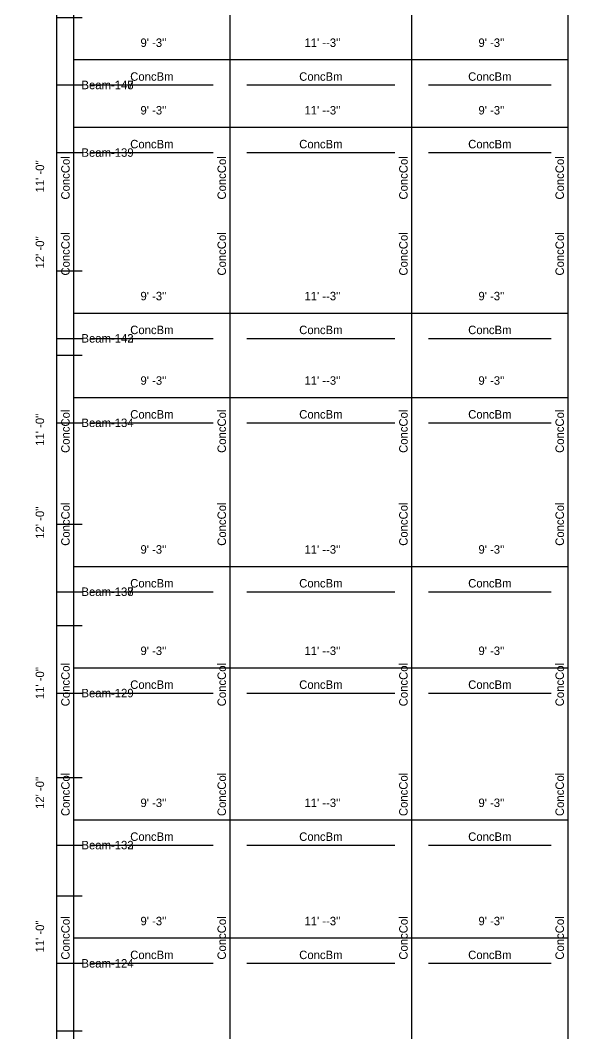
# Model space of a CAD drawing. Extents: x -38 to 2998, y -195 to 11529.
# Drawn here: x -38 to 356, y 4366 to 5086 of the extents above; entities that cross this region are included whole.
import ezdxf
from ezdxf.enums import TextEntityAlignment as Align

# ---------------------------------------------------------------- set-up
doc = ezdxf.new("R2010")
doc.units = 0
doc.header["$MEASUREMENT"] = 0
doc.layers.get('0').update_dxf_attribs({"linetype": 'CONTINUOUS'})
for name, color, linetype in [('CENTERLINES', 7, 'CONTINUOUS'), ('DIMENSIONS', 4, 'CONTINUOUS'), ('TEXT', 5, 'CONTINUOUS')]:
    doc.layers.add(name, color=color, linetype=linetype)
doc.dimstyles.get("Standard").update_dxf_attribs({"dimtxt": 0.18, "dimasz": 0.18, "dimexe": 0.18, "dimexo": 0.0625, "dimgap": 0.09, "dimtad": 0, "dimtih": 1, "dimtoh": 1, "dimdec": 4, "dimzin": 0, "dimtxsty": 'STANDARD', "dimcen": 0.09, "dimazin": 3, "dimtfac": 1, "dimtdec": 4, "dimtofl": 0, "dimtmove": 0, "dimatfit": 3, "dimtolj": 1, "dimtzin": 0})

# ---------------------------------------------------------------- blocks, each defined once
blk = doc.blocks.new('*D2231')
at = {"color": 1, "linetype": 'BYBLOCK'}
for points in [[(-8.29, 4412.29), (-7.23, 4411.23), (-16.77, 4420.77), (-15.71, 4419.71)], [(-8.29, 4268.29), (-7.23, 4267.23), (-16.77, 4276.77), (-15.71, 4275.71)]]:
    blk.add_solid(points, dxfattribs=at)
at = {"layer": 'DIMENSIONS', "color": 9, "linetype": 'BYBLOCK'}
for p, q in [((-12, 4416), (6, 4416)), ((-12, 4272), (6, 4272))]:
    blk.add_line(p, q, dxfattribs=at)
at = {"layer": 'DIMENSIONS', "color": 0, "linetype": 'BYBLOCK'}
blk.add_line((-12, 4272), (-12, 4416), dxfattribs=at)
at = {"layer": 'DIMENSIONS', "color": 0, "linetype": 'BYBLOCK', "insert": (-24, 4344), "char_height": 6, "attachment_point": 5, "rotation": 90}
blk.add_mtext("\\A1; 12' -0''", dxfattribs=at)
blk = doc.blocks.new('*D2232')
at = {"color": 1, "linetype": 'BYBLOCK'}
for points in [[(4.77, 4438.77), (3.71, 4437.71), (-3.71, 4430.29), (-4.77, 4429.23)], [(115.77, 4438.77), (114.71, 4437.71), (107.29, 4430.29), (106.23, 4429.23)]]:
    blk.add_solid(points, dxfattribs=at)
at = {"layer": 'DIMENSIONS', "color": 9, "linetype": 'BYBLOCK'}
for p, q in [((0, 4434), (0, 4452)), ((111, 4434), (111, 4452))]:
    blk.add_line(p, q, dxfattribs=at)
at = {"layer": 'DIMENSIONS', "color": 0, "linetype": 'BYBLOCK'}
blk.add_line((0, 4434), (111, 4434), dxfattribs=at)
at = {"layer": 'DIMENSIONS', "color": 0, "linetype": 'BYBLOCK', "insert": (55.5, 4446), "char_height": 6, "attachment_point": 5}
blk.add_mtext("\\A1; 9' -3''", dxfattribs=at)
blk = doc.blocks.new('*D2233')
at = {"color": 1, "linetype": 'BYBLOCK'}
for points in [[(115.77, 4438.77), (114.71, 4437.71), (107.29, 4430.29), (106.23, 4429.23)], [(244.77, 4438.77), (243.71, 4437.71), (236.29, 4430.29), (235.23, 4429.23)]]:
    blk.add_solid(points, dxfattribs=at)
at = {"layer": 'DIMENSIONS', "color": 9, "linetype": 'BYBLOCK'}
for p, q in [((111, 4434), (111, 4452)), ((240, 4434), (240, 4452))]:
    blk.add_line(p, q, dxfattribs=at)
at = {"layer": 'DIMENSIONS', "color": 0, "linetype": 'BYBLOCK'}
blk.add_line((111, 4434), (240, 4434), dxfattribs=at)
at = {"layer": 'DIMENSIONS', "color": 0, "linetype": 'BYBLOCK', "insert": (175.5, 4446), "char_height": 6, "attachment_point": 5}
blk.add_mtext("\\A1; 11' --3''", dxfattribs=at)
blk = doc.blocks.new('*D2234')
at = {"color": 1, "linetype": 'BYBLOCK'}
for points in [[(244.77, 4438.77), (243.71, 4437.71), (236.29, 4430.29), (235.23, 4429.23)], [(355.77, 4438.77), (354.71, 4437.71), (347.29, 4430.29), (346.23, 4429.23)]]:
    blk.add_solid(points, dxfattribs=at)
at = {"layer": 'DIMENSIONS', "color": 9, "linetype": 'BYBLOCK'}
for p, q in [((240, 4434), (240, 4452)), ((351, 4434), (351, 4452))]:
    blk.add_line(p, q, dxfattribs=at)
at = {"layer": 'DIMENSIONS', "color": 0, "linetype": 'BYBLOCK'}
blk.add_line((240, 4434), (351, 4434), dxfattribs=at)
at = {"layer": 'DIMENSIONS', "color": 0, "linetype": 'BYBLOCK', "insert": (295.5, 4446), "char_height": 6, "attachment_point": 5}
blk.add_mtext("\\A1; 9' -3''", dxfattribs=at)
blk = doc.blocks.new('*D2235')
at = {"color": 1, "linetype": 'BYBLOCK'}
for points in [[(-8.29, 4604.29), (-7.23, 4603.23), (-16.77, 4612.77), (-15.71, 4611.71)], [(-8.29, 4460.29), (-7.23, 4459.23), (-16.77, 4468.77), (-15.71, 4467.71)]]:
    blk.add_solid(points, dxfattribs=at)
at = {"layer": 'DIMENSIONS', "color": 9, "linetype": 'BYBLOCK'}
for p, q in [((-12, 4608), (6, 4608)), ((-12, 4464), (6, 4464))]:
    blk.add_line(p, q, dxfattribs=at)
at = {"layer": 'DIMENSIONS', "color": 0, "linetype": 'BYBLOCK'}
blk.add_line((-12, 4464), (-12, 4608), dxfattribs=at)
at = {"layer": 'DIMENSIONS', "color": 0, "linetype": 'BYBLOCK', "insert": (-24, 4536), "char_height": 6, "attachment_point": 5, "rotation": 90}
blk.add_mtext("\\A1; 12' -0''", dxfattribs=at)
blk = doc.blocks.new('*D2236')
at = {"color": 1, "linetype": 'BYBLOCK'}
for points in [[(4.77, 4630.77), (3.71, 4629.71), (-3.71, 4622.29), (-4.77, 4621.23)], [(115.77, 4630.77), (114.71, 4629.71), (107.29, 4622.29), (106.23, 4621.23)]]:
    blk.add_solid(points, dxfattribs=at)
at = {"layer": 'DIMENSIONS', "color": 9, "linetype": 'BYBLOCK'}
for p, q in [((0, 4626), (0, 4644)), ((111, 4626), (111, 4644))]:
    blk.add_line(p, q, dxfattribs=at)
at = {"layer": 'DIMENSIONS', "color": 0, "linetype": 'BYBLOCK'}
blk.add_line((0, 4626), (111, 4626), dxfattribs=at)
at = {"layer": 'DIMENSIONS', "color": 0, "linetype": 'BYBLOCK', "insert": (55.5, 4638), "char_height": 6, "attachment_point": 5}
blk.add_mtext("\\A1; 9' -3''", dxfattribs=at)
blk = doc.blocks.new('*D2237')
at = {"color": 1, "linetype": 'BYBLOCK'}
for points in [[(115.77, 4630.77), (114.71, 4629.71), (107.29, 4622.29), (106.23, 4621.23)], [(244.77, 4630.77), (243.71, 4629.71), (236.29, 4622.29), (235.23, 4621.23)]]:
    blk.add_solid(points, dxfattribs=at)
at = {"layer": 'DIMENSIONS', "color": 9, "linetype": 'BYBLOCK'}
for p, q in [((111, 4626), (111, 4644)), ((240, 4626), (240, 4644))]:
    blk.add_line(p, q, dxfattribs=at)
at = {"layer": 'DIMENSIONS', "color": 0, "linetype": 'BYBLOCK'}
blk.add_line((111, 4626), (240, 4626), dxfattribs=at)
at = {"layer": 'DIMENSIONS', "color": 0, "linetype": 'BYBLOCK', "insert": (175.5, 4638), "char_height": 6, "attachment_point": 5}
blk.add_mtext("\\A1; 11' --3''", dxfattribs=at)
blk = doc.blocks.new('*D2238')
at = {"color": 1, "linetype": 'BYBLOCK'}
for points in [[(244.77, 4630.77), (243.71, 4629.71), (236.29, 4622.29), (235.23, 4621.23)], [(355.77, 4630.77), (354.71, 4629.71), (347.29, 4622.29), (346.23, 4621.23)]]:
    blk.add_solid(points, dxfattribs=at)
at = {"layer": 'DIMENSIONS', "color": 9, "linetype": 'BYBLOCK'}
for p, q in [((240, 4626), (240, 4644)), ((351, 4626), (351, 4644))]:
    blk.add_line(p, q, dxfattribs=at)
at = {"layer": 'DIMENSIONS', "color": 0, "linetype": 'BYBLOCK'}
blk.add_line((240, 4626), (351, 4626), dxfattribs=at)
at = {"layer": 'DIMENSIONS', "color": 0, "linetype": 'BYBLOCK', "insert": (295.5, 4638), "char_height": 6, "attachment_point": 5}
blk.add_mtext("\\A1; 9' -3''", dxfattribs=at)
blk = doc.blocks.new('*D2239')
at = {"color": 1, "linetype": 'BYBLOCK'}
for points in [[(-8.29, 4796.29), (-7.23, 4795.23), (-16.77, 4804.77), (-15.71, 4803.71)], [(-8.29, 4652.29), (-7.23, 4651.23), (-16.77, 4660.77), (-15.71, 4659.71)]]:
    blk.add_solid(points, dxfattribs=at)
at = {"layer": 'DIMENSIONS', "color": 9, "linetype": 'BYBLOCK'}
for p, q in [((-12, 4800), (6, 4800)), ((-12, 4656), (6, 4656))]:
    blk.add_line(p, q, dxfattribs=at)
at = {"layer": 'DIMENSIONS', "color": 0, "linetype": 'BYBLOCK'}
blk.add_line((-12, 4656), (-12, 4800), dxfattribs=at)
at = {"layer": 'DIMENSIONS', "color": 0, "linetype": 'BYBLOCK', "insert": (-24, 4728), "char_height": 6, "attachment_point": 5, "rotation": 90}
blk.add_mtext("\\A1; 12' -0''", dxfattribs=at)
blk = doc.blocks.new('*D2240')
at = {"color": 1, "linetype": 'BYBLOCK'}
for points in [[(4.77, 4822.77), (3.71, 4821.71), (-3.71, 4814.29), (-4.77, 4813.23)], [(115.77, 4822.77), (114.71, 4821.71), (107.29, 4814.29), (106.23, 4813.23)]]:
    blk.add_solid(points, dxfattribs=at)
at = {"layer": 'DIMENSIONS', "color": 9, "linetype": 'BYBLOCK'}
for p, q in [((0, 4818), (0, 4836)), ((111, 4818), (111, 4836))]:
    blk.add_line(p, q, dxfattribs=at)
at = {"layer": 'DIMENSIONS', "color": 0, "linetype": 'BYBLOCK'}
blk.add_line((0, 4818), (111, 4818), dxfattribs=at)
at = {"layer": 'DIMENSIONS', "color": 0, "linetype": 'BYBLOCK', "insert": (55.5, 4830), "char_height": 6, "attachment_point": 5}
blk.add_mtext("\\A1; 9' -3''", dxfattribs=at)
blk = doc.blocks.new('*D2241')
at = {"color": 1, "linetype": 'BYBLOCK'}
for points in [[(115.77, 4822.77), (114.71, 4821.71), (107.29, 4814.29), (106.23, 4813.23)], [(244.77, 4822.77), (243.71, 4821.71), (236.29, 4814.29), (235.23, 4813.23)]]:
    blk.add_solid(points, dxfattribs=at)
at = {"layer": 'DIMENSIONS', "color": 9, "linetype": 'BYBLOCK'}
for p, q in [((111, 4818), (111, 4836)), ((240, 4818), (240, 4836))]:
    blk.add_line(p, q, dxfattribs=at)
at = {"layer": 'DIMENSIONS', "color": 0, "linetype": 'BYBLOCK'}
blk.add_line((111, 4818), (240, 4818), dxfattribs=at)
at = {"layer": 'DIMENSIONS', "color": 0, "linetype": 'BYBLOCK', "insert": (175.5, 4830), "char_height": 6, "attachment_point": 5}
blk.add_mtext("\\A1; 11' --3''", dxfattribs=at)
blk = doc.blocks.new('*D2242')
at = {"color": 1, "linetype": 'BYBLOCK'}
for points in [[(244.77, 4822.77), (243.71, 4821.71), (236.29, 4814.29), (235.23, 4813.23)], [(355.77, 4822.77), (354.71, 4821.71), (347.29, 4814.29), (346.23, 4813.23)]]:
    blk.add_solid(points, dxfattribs=at)
at = {"layer": 'DIMENSIONS', "color": 9, "linetype": 'BYBLOCK'}
for p, q in [((240, 4818), (240, 4836)), ((351, 4818), (351, 4836))]:
    blk.add_line(p, q, dxfattribs=at)
at = {"layer": 'DIMENSIONS', "color": 0, "linetype": 'BYBLOCK'}
blk.add_line((240, 4818), (351, 4818), dxfattribs=at)
at = {"layer": 'DIMENSIONS', "color": 0, "linetype": 'BYBLOCK', "insert": (295.5, 4830), "char_height": 6, "attachment_point": 5}
blk.add_mtext("\\A1; 9' -3''", dxfattribs=at)
blk = doc.blocks.new('*D2243')
at = {"color": 1, "linetype": 'BYBLOCK'}
for points in [[(-8.29, 4988.29), (-7.23, 4987.23), (-16.77, 4996.77), (-15.71, 4995.71)], [(-8.29, 4844.29), (-7.23, 4843.23), (-16.77, 4852.77), (-15.71, 4851.71)]]:
    blk.add_solid(points, dxfattribs=at)
at = {"layer": 'DIMENSIONS', "color": 9, "linetype": 'BYBLOCK'}
for p, q in [((-12, 4992), (6, 4992)), ((-12, 4848), (6, 4848))]:
    blk.add_line(p, q, dxfattribs=at)
at = {"layer": 'DIMENSIONS', "color": 0, "linetype": 'BYBLOCK'}
blk.add_line((-12, 4848), (-12, 4992), dxfattribs=at)
at = {"layer": 'DIMENSIONS', "color": 0, "linetype": 'BYBLOCK', "insert": (-24, 4920), "char_height": 6, "attachment_point": 5, "rotation": 90}
blk.add_mtext("\\A1; 12' -0''", dxfattribs=at)
blk = doc.blocks.new('*D2244')
at = {"color": 1, "linetype": 'BYBLOCK'}
for points in [[(4.77, 5014.77), (3.71, 5013.71), (-3.71, 5006.29), (-4.77, 5005.23)], [(115.77, 5014.77), (114.71, 5013.71), (107.29, 5006.29), (106.23, 5005.23)]]:
    blk.add_solid(points, dxfattribs=at)
at = {"layer": 'DIMENSIONS', "color": 9, "linetype": 'BYBLOCK'}
for p, q in [((0, 5010), (0, 5028)), ((111, 5010), (111, 5028))]:
    blk.add_line(p, q, dxfattribs=at)
at = {"layer": 'DIMENSIONS', "color": 0, "linetype": 'BYBLOCK'}
blk.add_line((0, 5010), (111, 5010), dxfattribs=at)
at = {"layer": 'DIMENSIONS', "color": 0, "linetype": 'BYBLOCK', "insert": (55.5, 5022), "char_height": 6, "attachment_point": 5}
blk.add_mtext("\\A1; 9' -3''", dxfattribs=at)
blk = doc.blocks.new('*D2245')
at = {"color": 1, "linetype": 'BYBLOCK'}
for points in [[(115.77, 5014.77), (114.71, 5013.71), (107.29, 5006.29), (106.23, 5005.23)], [(244.77, 5014.77), (243.71, 5013.71), (236.29, 5006.29), (235.23, 5005.23)]]:
    blk.add_solid(points, dxfattribs=at)
at = {"layer": 'DIMENSIONS', "color": 9, "linetype": 'BYBLOCK'}
for p, q in [((111, 5010), (111, 5028)), ((240, 5010), (240, 5028))]:
    blk.add_line(p, q, dxfattribs=at)
at = {"layer": 'DIMENSIONS', "color": 0, "linetype": 'BYBLOCK'}
blk.add_line((111, 5010), (240, 5010), dxfattribs=at)
at = {"layer": 'DIMENSIONS', "color": 0, "linetype": 'BYBLOCK', "insert": (175.5, 5022), "char_height": 6, "attachment_point": 5}
blk.add_mtext("\\A1; 11' --3''", dxfattribs=at)
blk = doc.blocks.new('*D2246')
at = {"color": 1, "linetype": 'BYBLOCK'}
for points in [[(244.77, 5014.77), (243.71, 5013.71), (236.29, 5006.29), (235.23, 5005.23)], [(355.77, 5014.77), (354.71, 5013.71), (347.29, 5006.29), (346.23, 5005.23)]]:
    blk.add_solid(points, dxfattribs=at)
at = {"layer": 'DIMENSIONS', "color": 9, "linetype": 'BYBLOCK'}
for p, q in [((240, 5010), (240, 5028)), ((351, 5010), (351, 5028))]:
    blk.add_line(p, q, dxfattribs=at)
at = {"layer": 'DIMENSIONS', "color": 0, "linetype": 'BYBLOCK'}
blk.add_line((240, 5010), (351, 5010), dxfattribs=at)
at = {"layer": 'DIMENSIONS', "color": 0, "linetype": 'BYBLOCK', "insert": (295.5, 5022), "char_height": 6, "attachment_point": 5}
blk.add_mtext("\\A1; 9' -3''", dxfattribs=at)
blk = doc.blocks.new('*D2247')
at = {"color": 1, "linetype": 'BYBLOCK'}
for points in [[(-8.29, 5180.29), (-7.23, 5179.23), (-16.77, 5188.77), (-15.71, 5187.71)], [(-8.29, 5036.29), (-7.23, 5035.23), (-16.77, 5044.77), (-15.71, 5043.71)]]:
    blk.add_solid(points, dxfattribs=at)
at = {"layer": 'DIMENSIONS', "color": 9, "linetype": 'BYBLOCK'}
for p, q in [((-12, 5184), (6, 5184)), ((-12, 5040), (6, 5040))]:
    blk.add_line(p, q, dxfattribs=at)
at = {"layer": 'DIMENSIONS', "color": 0, "linetype": 'BYBLOCK'}
blk.add_line((-12, 5040), (-12, 5184), dxfattribs=at)
at = {"layer": 'DIMENSIONS', "color": 0, "linetype": 'BYBLOCK', "insert": (-24, 5112), "char_height": 6, "attachment_point": 5, "rotation": 90}
blk.add_mtext("\\A1; 12' -0''", dxfattribs=at)
blk = doc.blocks.new('*D2709')
at = {"color": 1, "linetype": 'BYBLOCK'}
for points in [[(-8.29, 4496.29), (-7.23, 4495.23), (-16.77, 4504.77), (-15.71, 4503.71)], [(-8.29, 4364.29), (-7.23, 4363.23), (-16.77, 4372.77), (-15.71, 4371.71)]]:
    blk.add_solid(points, dxfattribs=at)
at = {"layer": 'DIMENSIONS', "color": 9, "linetype": 'BYBLOCK'}
for p, q in [((-12, 4500), (6, 4500)), ((-12, 4368), (6, 4368))]:
    blk.add_line(p, q, dxfattribs=at)
at = {"layer": 'DIMENSIONS', "color": 0, "linetype": 'BYBLOCK'}
blk.add_line((-12, 4368), (-12, 4500), dxfattribs=at)
at = {"layer": 'DIMENSIONS', "color": 0, "linetype": 'BYBLOCK', "insert": (-24, 4434), "char_height": 6, "attachment_point": 5, "rotation": 90}
blk.add_mtext("\\A1; 11' -0''", dxfattribs=at)
blk = doc.blocks.new('*D2710')
at = {"color": 1, "linetype": 'BYBLOCK'}
for points in [[(4.77, 4522.77), (3.71, 4521.71), (-3.71, 4514.29), (-4.77, 4513.23)], [(115.77, 4522.77), (114.71, 4521.71), (107.29, 4514.29), (106.23, 4513.23)]]:
    blk.add_solid(points, dxfattribs=at)
at = {"layer": 'DIMENSIONS', "color": 9, "linetype": 'BYBLOCK'}
for p, q in [((0, 4518), (0, 4536)), ((111, 4518), (111, 4536))]:
    blk.add_line(p, q, dxfattribs=at)
at = {"layer": 'DIMENSIONS', "color": 0, "linetype": 'BYBLOCK'}
blk.add_line((0, 4518), (111, 4518), dxfattribs=at)
at = {"layer": 'DIMENSIONS', "color": 0, "linetype": 'BYBLOCK', "insert": (55.5, 4530), "char_height": 6, "attachment_point": 5}
blk.add_mtext("\\A1; 9' -3''", dxfattribs=at)
blk = doc.blocks.new('*D2711')
at = {"color": 1, "linetype": 'BYBLOCK'}
for points in [[(115.77, 4522.77), (114.71, 4521.71), (107.29, 4514.29), (106.23, 4513.23)], [(244.77, 4522.77), (243.71, 4521.71), (236.29, 4514.29), (235.23, 4513.23)]]:
    blk.add_solid(points, dxfattribs=at)
at = {"layer": 'DIMENSIONS', "color": 9, "linetype": 'BYBLOCK'}
for p, q in [((111, 4518), (111, 4536)), ((240, 4518), (240, 4536))]:
    blk.add_line(p, q, dxfattribs=at)
at = {"layer": 'DIMENSIONS', "color": 0, "linetype": 'BYBLOCK'}
blk.add_line((111, 4518), (240, 4518), dxfattribs=at)
at = {"layer": 'DIMENSIONS', "color": 0, "linetype": 'BYBLOCK', "insert": (175.5, 4530), "char_height": 6, "attachment_point": 5}
blk.add_mtext("\\A1; 11' --3''", dxfattribs=at)
blk = doc.blocks.new('*D2712')
at = {"color": 1, "linetype": 'BYBLOCK'}
for points in [[(244.77, 4522.77), (243.71, 4521.71), (236.29, 4514.29), (235.23, 4513.23)], [(355.77, 4522.77), (354.71, 4521.71), (347.29, 4514.29), (346.23, 4513.23)]]:
    blk.add_solid(points, dxfattribs=at)
at = {"layer": 'DIMENSIONS', "color": 9, "linetype": 'BYBLOCK'}
for p, q in [((240, 4518), (240, 4536)), ((351, 4518), (351, 4536))]:
    blk.add_line(p, q, dxfattribs=at)
at = {"layer": 'DIMENSIONS', "color": 0, "linetype": 'BYBLOCK'}
blk.add_line((240, 4518), (351, 4518), dxfattribs=at)
at = {"layer": 'DIMENSIONS', "color": 0, "linetype": 'BYBLOCK', "insert": (295.5, 4530), "char_height": 6, "attachment_point": 5}
blk.add_mtext("\\A1; 9' -3''", dxfattribs=at)
blk = doc.blocks.new('*D2713')
at = {"color": 1, "linetype": 'BYBLOCK'}
for points in [[(-8.29, 4676.29), (-7.23, 4675.23), (-16.77, 4684.77), (-15.71, 4683.71)], [(-8.29, 4544.29), (-7.23, 4543.23), (-16.77, 4552.77), (-15.71, 4551.71)]]:
    blk.add_solid(points, dxfattribs=at)
at = {"layer": 'DIMENSIONS', "color": 9, "linetype": 'BYBLOCK'}
for p, q in [((-12, 4680), (6, 4680)), ((-12, 4548), (6, 4548))]:
    blk.add_line(p, q, dxfattribs=at)
at = {"layer": 'DIMENSIONS', "color": 0, "linetype": 'BYBLOCK'}
blk.add_line((-12, 4548), (-12, 4680), dxfattribs=at)
at = {"layer": 'DIMENSIONS', "color": 0, "linetype": 'BYBLOCK', "insert": (-24, 4614), "char_height": 6, "attachment_point": 5, "rotation": 90}
blk.add_mtext("\\A1; 11' -0''", dxfattribs=at)
blk = doc.blocks.new('*D2714')
at = {"color": 1, "linetype": 'BYBLOCK'}
for points in [[(4.77, 4702.77), (3.71, 4701.71), (-3.71, 4694.29), (-4.77, 4693.23)], [(115.77, 4702.77), (114.71, 4701.71), (107.29, 4694.29), (106.23, 4693.23)]]:
    blk.add_solid(points, dxfattribs=at)
at = {"layer": 'DIMENSIONS', "color": 9, "linetype": 'BYBLOCK'}
for p, q in [((0, 4698), (0, 4716)), ((111, 4698), (111, 4716))]:
    blk.add_line(p, q, dxfattribs=at)
at = {"layer": 'DIMENSIONS', "color": 0, "linetype": 'BYBLOCK'}
blk.add_line((0, 4698), (111, 4698), dxfattribs=at)
at = {"layer": 'DIMENSIONS', "color": 0, "linetype": 'BYBLOCK', "insert": (55.5, 4710), "char_height": 6, "attachment_point": 5}
blk.add_mtext("\\A1; 9' -3''", dxfattribs=at)
blk = doc.blocks.new('*D2715')
at = {"color": 1, "linetype": 'BYBLOCK'}
for points in [[(115.77, 4702.77), (114.71, 4701.71), (107.29, 4694.29), (106.23, 4693.23)], [(244.77, 4702.77), (243.71, 4701.71), (236.29, 4694.29), (235.23, 4693.23)]]:
    blk.add_solid(points, dxfattribs=at)
at = {"layer": 'DIMENSIONS', "color": 9, "linetype": 'BYBLOCK'}
for p, q in [((111, 4698), (111, 4716)), ((240, 4698), (240, 4716))]:
    blk.add_line(p, q, dxfattribs=at)
at = {"layer": 'DIMENSIONS', "color": 0, "linetype": 'BYBLOCK'}
blk.add_line((111, 4698), (240, 4698), dxfattribs=at)
at = {"layer": 'DIMENSIONS', "color": 0, "linetype": 'BYBLOCK', "insert": (175.5, 4710), "char_height": 6, "attachment_point": 5}
blk.add_mtext("\\A1; 11' --3''", dxfattribs=at)
blk = doc.blocks.new('*D2716')
at = {"color": 1, "linetype": 'BYBLOCK'}
for points in [[(244.77, 4702.77), (243.71, 4701.71), (236.29, 4694.29), (235.23, 4693.23)], [(355.77, 4702.77), (354.71, 4701.71), (347.29, 4694.29), (346.23, 4693.23)]]:
    blk.add_solid(points, dxfattribs=at)
at = {"layer": 'DIMENSIONS', "color": 9, "linetype": 'BYBLOCK'}
for p, q in [((240, 4698), (240, 4716)), ((351, 4698), (351, 4716))]:
    blk.add_line(p, q, dxfattribs=at)
at = {"layer": 'DIMENSIONS', "color": 0, "linetype": 'BYBLOCK'}
blk.add_line((240, 4698), (351, 4698), dxfattribs=at)
at = {"layer": 'DIMENSIONS', "color": 0, "linetype": 'BYBLOCK', "insert": (295.5, 4710), "char_height": 6, "attachment_point": 5}
blk.add_mtext("\\A1; 9' -3''", dxfattribs=at)
blk = doc.blocks.new('*D2717')
at = {"color": 1, "linetype": 'BYBLOCK'}
for points in [[(-8.29, 4856.29), (-7.23, 4855.23), (-16.77, 4864.77), (-15.71, 4863.71)], [(-8.29, 4724.29), (-7.23, 4723.23), (-16.77, 4732.77), (-15.71, 4731.71)]]:
    blk.add_solid(points, dxfattribs=at)
at = {"layer": 'DIMENSIONS', "color": 9, "linetype": 'BYBLOCK'}
for p, q in [((-12, 4860), (6, 4860)), ((-12, 4728), (6, 4728))]:
    blk.add_line(p, q, dxfattribs=at)
at = {"layer": 'DIMENSIONS', "color": 0, "linetype": 'BYBLOCK'}
blk.add_line((-12, 4728), (-12, 4860), dxfattribs=at)
at = {"layer": 'DIMENSIONS', "color": 0, "linetype": 'BYBLOCK', "insert": (-24, 4794), "char_height": 6, "attachment_point": 5, "rotation": 90}
blk.add_mtext("\\A1; 11' -0''", dxfattribs=at)
blk = doc.blocks.new('*D2718')
at = {"color": 1, "linetype": 'BYBLOCK'}
for points in [[(4.77, 4882.77), (3.71, 4881.71), (-3.71, 4874.29), (-4.77, 4873.23)], [(115.77, 4882.77), (114.71, 4881.71), (107.29, 4874.29), (106.23, 4873.23)]]:
    blk.add_solid(points, dxfattribs=at)
at = {"layer": 'DIMENSIONS', "color": 9, "linetype": 'BYBLOCK'}
for p, q in [((0, 4878), (0, 4896)), ((111, 4878), (111, 4896))]:
    blk.add_line(p, q, dxfattribs=at)
at = {"layer": 'DIMENSIONS', "color": 0, "linetype": 'BYBLOCK'}
blk.add_line((0, 4878), (111, 4878), dxfattribs=at)
at = {"layer": 'DIMENSIONS', "color": 0, "linetype": 'BYBLOCK', "insert": (55.5, 4890), "char_height": 6, "attachment_point": 5}
blk.add_mtext("\\A1; 9' -3''", dxfattribs=at)
blk = doc.blocks.new('*D2719')
at = {"color": 1, "linetype": 'BYBLOCK'}
for points in [[(115.77, 4882.77), (114.71, 4881.71), (107.29, 4874.29), (106.23, 4873.23)], [(244.77, 4882.77), (243.71, 4881.71), (236.29, 4874.29), (235.23, 4873.23)]]:
    blk.add_solid(points, dxfattribs=at)
at = {"layer": 'DIMENSIONS', "color": 9, "linetype": 'BYBLOCK'}
for p, q in [((111, 4878), (111, 4896)), ((240, 4878), (240, 4896))]:
    blk.add_line(p, q, dxfattribs=at)
at = {"layer": 'DIMENSIONS', "color": 0, "linetype": 'BYBLOCK'}
blk.add_line((111, 4878), (240, 4878), dxfattribs=at)
at = {"layer": 'DIMENSIONS', "color": 0, "linetype": 'BYBLOCK', "insert": (175.5, 4890), "char_height": 6, "attachment_point": 5}
blk.add_mtext("\\A1; 11' --3''", dxfattribs=at)
blk = doc.blocks.new('*D2720')
at = {"color": 1, "linetype": 'BYBLOCK'}
for points in [[(244.77, 4882.77), (243.71, 4881.71), (236.29, 4874.29), (235.23, 4873.23)], [(355.77, 4882.77), (354.71, 4881.71), (347.29, 4874.29), (346.23, 4873.23)]]:
    blk.add_solid(points, dxfattribs=at)
at = {"layer": 'DIMENSIONS', "color": 9, "linetype": 'BYBLOCK'}
for p, q in [((240, 4878), (240, 4896)), ((351, 4878), (351, 4896))]:
    blk.add_line(p, q, dxfattribs=at)
at = {"layer": 'DIMENSIONS', "color": 0, "linetype": 'BYBLOCK'}
blk.add_line((240, 4878), (351, 4878), dxfattribs=at)
at = {"layer": 'DIMENSIONS', "color": 0, "linetype": 'BYBLOCK', "insert": (295.5, 4890), "char_height": 6, "attachment_point": 5}
blk.add_mtext("\\A1; 9' -3''", dxfattribs=at)
blk = doc.blocks.new('*D2721')
at = {"color": 1, "linetype": 'BYBLOCK'}
for points in [[(-8.29, 5036.29), (-7.23, 5035.23), (-16.77, 5044.77), (-15.71, 5043.71)], [(-8.29, 4904.29), (-7.23, 4903.23), (-16.77, 4912.77), (-15.71, 4911.71)]]:
    blk.add_solid(points, dxfattribs=at)
at = {"layer": 'DIMENSIONS', "color": 9, "linetype": 'BYBLOCK'}
for p, q in [((-12, 5040), (6, 5040)), ((-12, 4908), (6, 4908))]:
    blk.add_line(p, q, dxfattribs=at)
at = {"layer": 'DIMENSIONS', "color": 0, "linetype": 'BYBLOCK'}
blk.add_line((-12, 4908), (-12, 5040), dxfattribs=at)
at = {"layer": 'DIMENSIONS', "color": 0, "linetype": 'BYBLOCK', "insert": (-24, 4974), "char_height": 6, "attachment_point": 5, "rotation": 90}
blk.add_mtext("\\A1; 11' -0''", dxfattribs=at)
blk = doc.blocks.new('*D2722')
at = {"color": 1, "linetype": 'BYBLOCK'}
for points in [[(4.77, 5062.77), (3.71, 5061.71), (-3.71, 5054.29), (-4.77, 5053.23)], [(115.77, 5062.77), (114.71, 5061.71), (107.29, 5054.29), (106.23, 5053.23)]]:
    blk.add_solid(points, dxfattribs=at)
at = {"layer": 'DIMENSIONS', "color": 9, "linetype": 'BYBLOCK'}
for p, q in [((0, 5058), (0, 5076)), ((111, 5058), (111, 5076))]:
    blk.add_line(p, q, dxfattribs=at)
at = {"layer": 'DIMENSIONS', "color": 0, "linetype": 'BYBLOCK'}
blk.add_line((0, 5058), (111, 5058), dxfattribs=at)
at = {"layer": 'DIMENSIONS', "color": 0, "linetype": 'BYBLOCK', "insert": (55.5, 5070), "char_height": 6, "attachment_point": 5}
blk.add_mtext("\\A1; 9' -3''", dxfattribs=at)
blk = doc.blocks.new('*D2723')
at = {"color": 1, "linetype": 'BYBLOCK'}
for points in [[(115.77, 5062.77), (114.71, 5061.71), (107.29, 5054.29), (106.23, 5053.23)], [(244.77, 5062.77), (243.71, 5061.71), (236.29, 5054.29), (235.23, 5053.23)]]:
    blk.add_solid(points, dxfattribs=at)
at = {"layer": 'DIMENSIONS', "color": 9, "linetype": 'BYBLOCK'}
for p, q in [((111, 5058), (111, 5076)), ((240, 5058), (240, 5076))]:
    blk.add_line(p, q, dxfattribs=at)
at = {"layer": 'DIMENSIONS', "color": 0, "linetype": 'BYBLOCK'}
blk.add_line((111, 5058), (240, 5058), dxfattribs=at)
at = {"layer": 'DIMENSIONS', "color": 0, "linetype": 'BYBLOCK', "insert": (175.5, 5070), "char_height": 6, "attachment_point": 5}
blk.add_mtext("\\A1; 11' --3''", dxfattribs=at)
blk = doc.blocks.new('*D2724')
at = {"color": 1, "linetype": 'BYBLOCK'}
for points in [[(244.77, 5062.77), (243.71, 5061.71), (236.29, 5054.29), (235.23, 5053.23)], [(355.77, 5062.77), (354.71, 5061.71), (347.29, 5054.29), (346.23, 5053.23)]]:
    blk.add_solid(points, dxfattribs=at)
at = {"layer": 'DIMENSIONS', "color": 9, "linetype": 'BYBLOCK'}
for p, q in [((240, 5058), (240, 5076)), ((351, 5058), (351, 5076))]:
    blk.add_line(p, q, dxfattribs=at)
at = {"layer": 'DIMENSIONS', "color": 0, "linetype": 'BYBLOCK'}
blk.add_line((240, 5058), (351, 5058), dxfattribs=at)
at = {"layer": 'DIMENSIONS', "color": 0, "linetype": 'BYBLOCK', "insert": (295.5, 5070), "char_height": 6, "attachment_point": 5}
blk.add_mtext("\\A1; 9' -3''", dxfattribs=at)
blk = doc.blocks.new('*D2725')
at = {"color": 1, "linetype": 'BYBLOCK'}
for points in [[(-8.29, 5216.29), (-7.23, 5215.23), (-16.77, 5224.77), (-15.71, 5223.71)], [(-8.29, 5084.29), (-7.23, 5083.23), (-16.77, 5092.77), (-15.71, 5091.71)]]:
    blk.add_solid(points, dxfattribs=at)
at = {"layer": 'DIMENSIONS', "color": 9, "linetype": 'BYBLOCK'}
for p, q in [((-12, 5220), (6, 5220)), ((-12, 5088), (6, 5088))]:
    blk.add_line(p, q, dxfattribs=at)
at = {"layer": 'DIMENSIONS', "color": 0, "linetype": 'BYBLOCK'}
blk.add_line((-12, 5088), (-12, 5220), dxfattribs=at)
at = {"layer": 'DIMENSIONS', "color": 0, "linetype": 'BYBLOCK', "insert": (-24, 5154), "char_height": 6, "attachment_point": 5, "rotation": 90}
blk.add_mtext("\\A1; 11' -0''", dxfattribs=at)
blk = doc.blocks.new('*D3179')
at = {"color": 1, "linetype": 'BYBLOCK'}
for points in [[(-8.29, 4496.29), (-7.23, 4495.23), (-16.77, 4504.77), (-15.71, 4503.71)], [(-8.29, 4364.29), (-7.23, 4363.23), (-16.77, 4372.77), (-15.71, 4371.71)]]:
    blk.add_solid(points, dxfattribs=at)
at = {"layer": 'DIMENSIONS', "color": 9, "linetype": 'BYBLOCK'}
for p, q in [((-12, 4500), (6, 4500)), ((-12, 4368), (6, 4368))]:
    blk.add_line(p, q, dxfattribs=at)
at = {"layer": 'DIMENSIONS', "color": 0, "linetype": 'BYBLOCK'}
blk.add_line((-12, 4368), (-12, 4500), dxfattribs=at)
at = {"layer": 'DIMENSIONS', "color": 0, "linetype": 'BYBLOCK', "insert": (-24, 4434), "char_height": 6, "attachment_point": 5, "rotation": 90}
blk.add_mtext("\\A1; 11' -0''", dxfattribs=at)
blk = doc.blocks.new('*D3180')
at = {"color": 1, "linetype": 'BYBLOCK'}
for points in [[(4.77, 4522.77), (3.71, 4521.71), (-3.71, 4514.29), (-4.77, 4513.23)], [(115.77, 4522.77), (114.71, 4521.71), (107.29, 4514.29), (106.23, 4513.23)]]:
    blk.add_solid(points, dxfattribs=at)
at = {"layer": 'DIMENSIONS', "color": 9, "linetype": 'BYBLOCK'}
for p, q in [((0, 4518), (0, 4536)), ((111, 4518), (111, 4536))]:
    blk.add_line(p, q, dxfattribs=at)
at = {"layer": 'DIMENSIONS', "color": 0, "linetype": 'BYBLOCK'}
blk.add_line((0, 4518), (111, 4518), dxfattribs=at)
at = {"layer": 'DIMENSIONS', "color": 0, "linetype": 'BYBLOCK', "insert": (55.5, 4530), "char_height": 6, "attachment_point": 5}
blk.add_mtext("\\A1; 9' -3''", dxfattribs=at)
blk = doc.blocks.new('*D3181')
at = {"color": 1, "linetype": 'BYBLOCK'}
for points in [[(115.77, 4522.77), (114.71, 4521.71), (107.29, 4514.29), (106.23, 4513.23)], [(244.77, 4522.77), (243.71, 4521.71), (236.29, 4514.29), (235.23, 4513.23)]]:
    blk.add_solid(points, dxfattribs=at)
at = {"layer": 'DIMENSIONS', "color": 9, "linetype": 'BYBLOCK'}
for p, q in [((111, 4518), (111, 4536)), ((240, 4518), (240, 4536))]:
    blk.add_line(p, q, dxfattribs=at)
at = {"layer": 'DIMENSIONS', "color": 0, "linetype": 'BYBLOCK'}
blk.add_line((111, 4518), (240, 4518), dxfattribs=at)
at = {"layer": 'DIMENSIONS', "color": 0, "linetype": 'BYBLOCK', "insert": (175.5, 4530), "char_height": 6, "attachment_point": 5}
blk.add_mtext("\\A1; 11' --3''", dxfattribs=at)
blk = doc.blocks.new('*D3182')
at = {"color": 1, "linetype": 'BYBLOCK'}
for points in [[(244.77, 4522.77), (243.71, 4521.71), (236.29, 4514.29), (235.23, 4513.23)], [(355.77, 4522.77), (354.71, 4521.71), (347.29, 4514.29), (346.23, 4513.23)]]:
    blk.add_solid(points, dxfattribs=at)
at = {"layer": 'DIMENSIONS', "color": 9, "linetype": 'BYBLOCK'}
for p, q in [((240, 4518), (240, 4536)), ((351, 4518), (351, 4536))]:
    blk.add_line(p, q, dxfattribs=at)
at = {"layer": 'DIMENSIONS', "color": 0, "linetype": 'BYBLOCK'}
blk.add_line((240, 4518), (351, 4518), dxfattribs=at)
at = {"layer": 'DIMENSIONS', "color": 0, "linetype": 'BYBLOCK', "insert": (295.5, 4530), "char_height": 6, "attachment_point": 5}
blk.add_mtext("\\A1; 9' -3''", dxfattribs=at)
blk = doc.blocks.new('*D3183')
at = {"color": 1, "linetype": 'BYBLOCK'}
for points in [[(-8.29, 4676.29), (-7.23, 4675.23), (-16.77, 4684.77), (-15.71, 4683.71)], [(-8.29, 4544.29), (-7.23, 4543.23), (-16.77, 4552.77), (-15.71, 4551.71)]]:
    blk.add_solid(points, dxfattribs=at)
at = {"layer": 'DIMENSIONS', "color": 9, "linetype": 'BYBLOCK'}
for p, q in [((-12, 4680), (6, 4680)), ((-12, 4548), (6, 4548))]:
    blk.add_line(p, q, dxfattribs=at)
at = {"layer": 'DIMENSIONS', "color": 0, "linetype": 'BYBLOCK'}
blk.add_line((-12, 4548), (-12, 4680), dxfattribs=at)
at = {"layer": 'DIMENSIONS', "color": 0, "linetype": 'BYBLOCK', "insert": (-24, 4614), "char_height": 6, "attachment_point": 5, "rotation": 90}
blk.add_mtext("\\A1; 11' -0''", dxfattribs=at)
blk = doc.blocks.new('*D3184')
at = {"color": 1, "linetype": 'BYBLOCK'}
for points in [[(4.77, 4702.77), (3.71, 4701.71), (-3.71, 4694.29), (-4.77, 4693.23)], [(115.77, 4702.77), (114.71, 4701.71), (107.29, 4694.29), (106.23, 4693.23)]]:
    blk.add_solid(points, dxfattribs=at)
at = {"layer": 'DIMENSIONS', "color": 9, "linetype": 'BYBLOCK'}
for p, q in [((0, 4698), (0, 4716)), ((111, 4698), (111, 4716))]:
    blk.add_line(p, q, dxfattribs=at)
at = {"layer": 'DIMENSIONS', "color": 0, "linetype": 'BYBLOCK'}
blk.add_line((0, 4698), (111, 4698), dxfattribs=at)
at = {"layer": 'DIMENSIONS', "color": 0, "linetype": 'BYBLOCK', "insert": (55.5, 4710), "char_height": 6, "attachment_point": 5}
blk.add_mtext("\\A1; 9' -3''", dxfattribs=at)
blk = doc.blocks.new('*D3185')
at = {"color": 1, "linetype": 'BYBLOCK'}
for points in [[(115.77, 4702.77), (114.71, 4701.71), (107.29, 4694.29), (106.23, 4693.23)], [(244.77, 4702.77), (243.71, 4701.71), (236.29, 4694.29), (235.23, 4693.23)]]:
    blk.add_solid(points, dxfattribs=at)
at = {"layer": 'DIMENSIONS', "color": 9, "linetype": 'BYBLOCK'}
for p, q in [((111, 4698), (111, 4716)), ((240, 4698), (240, 4716))]:
    blk.add_line(p, q, dxfattribs=at)
at = {"layer": 'DIMENSIONS', "color": 0, "linetype": 'BYBLOCK'}
blk.add_line((111, 4698), (240, 4698), dxfattribs=at)
at = {"layer": 'DIMENSIONS', "color": 0, "linetype": 'BYBLOCK', "insert": (175.5, 4710), "char_height": 6, "attachment_point": 5}
blk.add_mtext("\\A1; 11' --3''", dxfattribs=at)
blk = doc.blocks.new('*D3186')
at = {"color": 1, "linetype": 'BYBLOCK'}
for points in [[(244.77, 4702.77), (243.71, 4701.71), (236.29, 4694.29), (235.23, 4693.23)], [(355.77, 4702.77), (354.71, 4701.71), (347.29, 4694.29), (346.23, 4693.23)]]:
    blk.add_solid(points, dxfattribs=at)
at = {"layer": 'DIMENSIONS', "color": 9, "linetype": 'BYBLOCK'}
for p, q in [((240, 4698), (240, 4716)), ((351, 4698), (351, 4716))]:
    blk.add_line(p, q, dxfattribs=at)
at = {"layer": 'DIMENSIONS', "color": 0, "linetype": 'BYBLOCK'}
blk.add_line((240, 4698), (351, 4698), dxfattribs=at)
at = {"layer": 'DIMENSIONS', "color": 0, "linetype": 'BYBLOCK', "insert": (295.5, 4710), "char_height": 6, "attachment_point": 5}
blk.add_mtext("\\A1; 9' -3''", dxfattribs=at)
blk = doc.blocks.new('*D3187')
at = {"color": 1, "linetype": 'BYBLOCK'}
for points in [[(-8.29, 4856.29), (-7.23, 4855.23), (-16.77, 4864.77), (-15.71, 4863.71)], [(-8.29, 4724.29), (-7.23, 4723.23), (-16.77, 4732.77), (-15.71, 4731.71)]]:
    blk.add_solid(points, dxfattribs=at)
at = {"layer": 'DIMENSIONS', "color": 9, "linetype": 'BYBLOCK'}
for p, q in [((-12, 4860), (6, 4860)), ((-12, 4728), (6, 4728))]:
    blk.add_line(p, q, dxfattribs=at)
at = {"layer": 'DIMENSIONS', "color": 0, "linetype": 'BYBLOCK'}
blk.add_line((-12, 4728), (-12, 4860), dxfattribs=at)
at = {"layer": 'DIMENSIONS', "color": 0, "linetype": 'BYBLOCK', "insert": (-24, 4794), "char_height": 6, "attachment_point": 5, "rotation": 90}
blk.add_mtext("\\A1; 11' -0''", dxfattribs=at)
blk = doc.blocks.new('*D3188')
at = {"color": 1, "linetype": 'BYBLOCK'}
for points in [[(4.77, 4882.77), (3.71, 4881.71), (-3.71, 4874.29), (-4.77, 4873.23)], [(115.77, 4882.77), (114.71, 4881.71), (107.29, 4874.29), (106.23, 4873.23)]]:
    blk.add_solid(points, dxfattribs=at)
at = {"layer": 'DIMENSIONS', "color": 9, "linetype": 'BYBLOCK'}
for p, q in [((0, 4878), (0, 4896)), ((111, 4878), (111, 4896))]:
    blk.add_line(p, q, dxfattribs=at)
at = {"layer": 'DIMENSIONS', "color": 0, "linetype": 'BYBLOCK'}
blk.add_line((0, 4878), (111, 4878), dxfattribs=at)
at = {"layer": 'DIMENSIONS', "color": 0, "linetype": 'BYBLOCK', "insert": (55.5, 4890), "char_height": 6, "attachment_point": 5}
blk.add_mtext("\\A1; 9' -3''", dxfattribs=at)
blk = doc.blocks.new('*D3189')
at = {"color": 1, "linetype": 'BYBLOCK'}
for points in [[(115.77, 4882.77), (114.71, 4881.71), (107.29, 4874.29), (106.23, 4873.23)], [(244.77, 4882.77), (243.71, 4881.71), (236.29, 4874.29), (235.23, 4873.23)]]:
    blk.add_solid(points, dxfattribs=at)
at = {"layer": 'DIMENSIONS', "color": 9, "linetype": 'BYBLOCK'}
for p, q in [((111, 4878), (111, 4896)), ((240, 4878), (240, 4896))]:
    blk.add_line(p, q, dxfattribs=at)
at = {"layer": 'DIMENSIONS', "color": 0, "linetype": 'BYBLOCK'}
blk.add_line((111, 4878), (240, 4878), dxfattribs=at)
at = {"layer": 'DIMENSIONS', "color": 0, "linetype": 'BYBLOCK', "insert": (175.5, 4890), "char_height": 6, "attachment_point": 5}
blk.add_mtext("\\A1; 11' --3''", dxfattribs=at)
blk = doc.blocks.new('*D3190')
at = {"color": 1, "linetype": 'BYBLOCK'}
for points in [[(244.77, 4882.77), (243.71, 4881.71), (236.29, 4874.29), (235.23, 4873.23)], [(355.77, 4882.77), (354.71, 4881.71), (347.29, 4874.29), (346.23, 4873.23)]]:
    blk.add_solid(points, dxfattribs=at)
at = {"layer": 'DIMENSIONS', "color": 9, "linetype": 'BYBLOCK'}
for p, q in [((240, 4878), (240, 4896)), ((351, 4878), (351, 4896))]:
    blk.add_line(p, q, dxfattribs=at)
at = {"layer": 'DIMENSIONS', "color": 0, "linetype": 'BYBLOCK'}
blk.add_line((240, 4878), (351, 4878), dxfattribs=at)
at = {"layer": 'DIMENSIONS', "color": 0, "linetype": 'BYBLOCK', "insert": (295.5, 4890), "char_height": 6, "attachment_point": 5}
blk.add_mtext("\\A1; 9' -3''", dxfattribs=at)
blk = doc.blocks.new('*D3191')
at = {"color": 1, "linetype": 'BYBLOCK'}
for points in [[(-8.29, 5036.29), (-7.23, 5035.23), (-16.77, 5044.77), (-15.71, 5043.71)], [(-8.29, 4904.29), (-7.23, 4903.23), (-16.77, 4912.77), (-15.71, 4911.71)]]:
    blk.add_solid(points, dxfattribs=at)
at = {"layer": 'DIMENSIONS', "color": 9, "linetype": 'BYBLOCK'}
for p, q in [((-12, 5040), (6, 5040)), ((-12, 4908), (6, 4908))]:
    blk.add_line(p, q, dxfattribs=at)
at = {"layer": 'DIMENSIONS', "color": 0, "linetype": 'BYBLOCK'}
blk.add_line((-12, 4908), (-12, 5040), dxfattribs=at)
at = {"layer": 'DIMENSIONS', "color": 0, "linetype": 'BYBLOCK', "insert": (-24, 4974), "char_height": 6, "attachment_point": 5, "rotation": 90}
blk.add_mtext("\\A1; 11' -0''", dxfattribs=at)
blk = doc.blocks.new('*D3192')
at = {"color": 1, "linetype": 'BYBLOCK'}
for points in [[(4.77, 5062.77), (3.71, 5061.71), (-3.71, 5054.29), (-4.77, 5053.23)], [(115.77, 5062.77), (114.71, 5061.71), (107.29, 5054.29), (106.23, 5053.23)]]:
    blk.add_solid(points, dxfattribs=at)
at = {"layer": 'DIMENSIONS', "color": 9, "linetype": 'BYBLOCK'}
for p, q in [((0, 5058), (0, 5076)), ((111, 5058), (111, 5076))]:
    blk.add_line(p, q, dxfattribs=at)
at = {"layer": 'DIMENSIONS', "color": 0, "linetype": 'BYBLOCK'}
blk.add_line((0, 5058), (111, 5058), dxfattribs=at)
at = {"layer": 'DIMENSIONS', "color": 0, "linetype": 'BYBLOCK', "insert": (55.5, 5070), "char_height": 6, "attachment_point": 5}
blk.add_mtext("\\A1; 9' -3''", dxfattribs=at)
blk = doc.blocks.new('*D3193')
at = {"color": 1, "linetype": 'BYBLOCK'}
for points in [[(115.77, 5062.77), (114.71, 5061.71), (107.29, 5054.29), (106.23, 5053.23)], [(244.77, 5062.77), (243.71, 5061.71), (236.29, 5054.29), (235.23, 5053.23)]]:
    blk.add_solid(points, dxfattribs=at)
at = {"layer": 'DIMENSIONS', "color": 9, "linetype": 'BYBLOCK'}
for p, q in [((111, 5058), (111, 5076)), ((240, 5058), (240, 5076))]:
    blk.add_line(p, q, dxfattribs=at)
at = {"layer": 'DIMENSIONS', "color": 0, "linetype": 'BYBLOCK'}
blk.add_line((111, 5058), (240, 5058), dxfattribs=at)
at = {"layer": 'DIMENSIONS', "color": 0, "linetype": 'BYBLOCK', "insert": (175.5, 5070), "char_height": 6, "attachment_point": 5}
blk.add_mtext("\\A1; 11' --3''", dxfattribs=at)
blk = doc.blocks.new('*D3194')
at = {"color": 1, "linetype": 'BYBLOCK'}
for points in [[(244.77, 5062.77), (243.71, 5061.71), (236.29, 5054.29), (235.23, 5053.23)], [(355.77, 5062.77), (354.71, 5061.71), (347.29, 5054.29), (346.23, 5053.23)]]:
    blk.add_solid(points, dxfattribs=at)
at = {"layer": 'DIMENSIONS', "color": 9, "linetype": 'BYBLOCK'}
for p, q in [((240, 5058), (240, 5076)), ((351, 5058), (351, 5076))]:
    blk.add_line(p, q, dxfattribs=at)
at = {"layer": 'DIMENSIONS', "color": 0, "linetype": 'BYBLOCK'}
blk.add_line((240, 5058), (351, 5058), dxfattribs=at)
at = {"layer": 'DIMENSIONS', "color": 0, "linetype": 'BYBLOCK', "insert": (295.5, 5070), "char_height": 6, "attachment_point": 5}
blk.add_mtext("\\A1; 9' -3''", dxfattribs=at)
blk = doc.blocks.new('*D3195')
at = {"color": 1, "linetype": 'BYBLOCK'}
for points in [[(-8.29, 5216.29), (-7.23, 5215.23), (-16.77, 5224.77), (-15.71, 5223.71)], [(-8.29, 5084.29), (-7.23, 5083.23), (-16.77, 5092.77), (-15.71, 5091.71)]]:
    blk.add_solid(points, dxfattribs=at)
at = {"layer": 'DIMENSIONS', "color": 9, "linetype": 'BYBLOCK'}
for p, q in [((-12, 5220), (6, 5220)), ((-12, 5088), (6, 5088))]:
    blk.add_line(p, q, dxfattribs=at)
at = {"layer": 'DIMENSIONS', "color": 0, "linetype": 'BYBLOCK'}
blk.add_line((-12, 5088), (-12, 5220), dxfattribs=at)
at = {"layer": 'DIMENSIONS', "color": 0, "linetype": 'BYBLOCK', "insert": (-24, 5154), "char_height": 6, "attachment_point": 5, "rotation": 90}
blk.add_mtext("\\A1; 11' -0''", dxfattribs=at)

msp = doc.modelspace()

# ---------------------------------------------------------------- linework, layer by layer
at = {"layer": 'CENTERLINES', "color": 0, "linetype": 'CONTINUOUS'}
for p, q in [((0, 5040), (0, 5184)), ((111, 5040), (111, 5184)), ((240, 5040), (240, 5184)), ((351, 5040), (351, 5184)), ((0, 4908), (0, 5040)), ((0, 4908), (0, 5040)), ((12, 5040), (99, 5040)), ((12, 5040), (99, 5040)), ((111, 4908), (111, 5040)), ((111, 4908), (111, 5040)), ((123, 5040), (228, 5040)), ((123, 5040), (228, 5040)), ((240, 4908), (240, 5040)), ((240, 4908), (240, 5040)), ((252, 5040), (339, 5040)), ((252, 5040), (339, 5040)), ((351, 4908), (351, 5040)), ((351, 4908), (351, 5040)), ((0, 4848), (0, 4992)), ((12, 4992), (99, 4992)), ((111, 4848), (111, 4992)), ((123, 4992), (228, 4992)), ((240, 4848), (240, 4992)), ((252, 4992), (339, 4992)), ((351, 4848), (351, 4992)), ((0, 4728), (0, 4860)), ((0, 4728), (0, 4860)), ((12, 4860), (99, 4860)), ((12, 4860), (99, 4860)), ((111, 4728), (111, 4860)), ((111, 4728), (111, 4860)), ((123, 4860), (228, 4860)), ((123, 4860), (228, 4860)), ((240, 4728), (240, 4860)), ((240, 4728), (240, 4860)), ((252, 4860), (339, 4860)), ((252, 4860), (339, 4860)), ((351, 4728), (351, 4860)), ((351, 4728), (351, 4860)), ((0, 4656), (0, 4800)), ((12, 4800), (99, 4800)), ((111, 4656), (111, 4800)), ((123, 4800), (228, 4800)), ((240, 4656), (240, 4800)), ((252, 4800), (339, 4800)), ((351, 4656), (351, 4800)), ((0, 4548), (0, 4680)), ((0, 4548), (0, 4680)), ((12, 4680), (99, 4680)), ((12, 4680), (99, 4680)), ((111, 4548), (111, 4680)), ((111, 4548), (111, 4680)), ((123, 4680), (228, 4680)), ((123, 4680), (228, 4680)), ((240, 4548), (240, 4680)), ((240, 4548), (240, 4680)), ((252, 4680), (339, 4680)), ((252, 4680), (339, 4680)), ((351, 4548), (351, 4680)), ((351, 4548), (351, 4680)), ((0, 4464), (0, 4608)), ((12, 4608), (99, 4608)), ((111, 4464), (111, 4608)), ((123, 4608), (228, 4608)), ((240, 4464), (240, 4608)), ((252, 4608), (339, 4608)), ((351, 4464), (351, 4608)), ((0, 4368), (0, 4500)), ((0, 4368), (0, 4500)), ((12, 4500), (99, 4500)), ((12, 4500), (99, 4500)), ((111, 4368), (111, 4500)), ((111, 4368), (111, 4500)), ((123, 4500), (228, 4500)), ((123, 4500), (228, 4500)), ((240, 4368), (240, 4500)), ((240, 4368), (240, 4500)), ((252, 4500), (339, 4500)), ((252, 4500), (339, 4500)), ((351, 4368), (351, 4500)), ((351, 4368), (351, 4500)), ((0, 4272), (0, 4416)), ((12, 4416), (99, 4416)), ((111, 4272), (111, 4416)), ((123, 4416), (228, 4416)), ((240, 4272), (240, 4416)), ((252, 4416), (339, 4416)), ((351, 4272), (351, 4416))]:
    msp.add_line(p, q, dxfattribs=at)

# ---------------------------------------------------------------- texts
at = {"layer": 'TEXT', "color": 0}
for s, p in [('ConcBm', (55.5, 5046)), ('ConcBm', (55.5, 5046)), ('ConcBm', (175.5, 5046)), ('ConcBm', (175.5, 5046)), ('ConcBm', (295.5, 5046)), ('ConcBm', (295.5, 5046)), ('Beam-148', (24, 5040)), ('Beam-147', (24, 5040)), ('ConcBm', (55.5, 4998)), ('ConcBm', (175.5, 4998)), ('ConcBm', (295.5, 4998)), ('Beam-139', (24, 4992)), ('ConcBm', (55.5, 4866)), ('ConcBm', (55.5, 4866)), ('ConcBm', (175.5, 4866)), ('ConcBm', (175.5, 4866)), ('ConcBm', (295.5, 4866)), ('ConcBm', (295.5, 4866)), ('Beam-143', (24, 4860)), ('Beam-142', (24, 4860)), ('Beam-134', (24, 4800)), ('ConcBm', (55.5, 4806)), ('ConcBm', (175.5, 4806)), ('ConcBm', (295.5, 4806)), ('ConcBm', (55.5, 4686)), ('ConcBm', (55.5, 4686)), ('ConcBm', (175.5, 4686)), ('ConcBm', (175.5, 4686)), ('ConcBm', (295.5, 4686)), ('ConcBm', (295.5, 4686)), ('Beam-138', (24, 4680)), ('Beam-137', (24, 4680)), ('ConcBm', (55.5, 4614)), ('ConcBm', (175.5, 4614)), ('ConcBm', (295.5, 4614)), ('Beam-129', (24, 4608)), ('ConcBm', (55.5, 4506)), ('ConcBm', (55.5, 4506)), ('ConcBm', (175.5, 4506)), ('ConcBm', (175.5, 4506)), ('ConcBm', (295.5, 4506)), ('ConcBm', (295.5, 4506)), ('Beam-133', (24, 4500)), ('Beam-132', (24, 4500)), ('ConcBm', (55.5, 4422)), ('ConcBm', (175.5, 4422)), ('ConcBm', (295.5, 4422)), ('Beam-124', (24, 4416))]:
    msp.add_text(s, height=6, dxfattribs=at).set_placement(p, align=Align.MIDDLE)
for p in [(-6, 4974), (-6, 4974), (105, 4974), (105, 4974), (234, 4974), (234, 4974), (345, 4974), (345, 4974), (-6, 4920), (105, 4920), (234, 4920), (345, 4920), (-6, 4794), (-6, 4794), (105, 4794), (105, 4794), (234, 4794), (234, 4794), (345, 4794), (345, 4794), (-6, 4728), (105, 4728), (234, 4728), (345, 4728), (-6, 4614), (-6, 4614), (105, 4614), (105, 4614), (234, 4614), (234, 4614), (345, 4614), (345, 4614), (-6, 4536), (105, 4536), (234, 4536), (345, 4536), (-6, 4434), (-6, 4434), (105, 4434), (105, 4434), (234, 4434), (234, 4434), (345, 4434), (345, 4434)]:
    msp.add_text('ConcCol', height=6, rotation=90, dxfattribs=at).set_placement(p, align=Align.MIDDLE)

# ---------------------------------------------------------------- dimensions: what is measured, and where the dimension line sits
at = {"layer": 'DIMENSIONS'}
for base, p1, p2, picture, middle in [((-12, 5220), (-24, 5088), (-24, 5220), '*D2725', (-24, 5154)), ((-12, 5220), (-24, 5088), (-24, 5220), '*D3195', (-24, 5154)), ((-12, 5184), (-24, 5040), (-24, 5184), '*D2247', (-24, 5112)), ((111, 5058), (0, 5046), (111, 5046), '*D2722', (55.5, 5046)), ((111, 5058), (0, 5046), (111, 5046), '*D3192', (55.5, 5046)), ((240, 5058), (111, 5046), (240, 5046), '*D2723', (175.5, 5046)), ((240, 5058), (111, 5046), (240, 5046), '*D3193', (175.5, 5046)), ((351, 5058), (240, 5046), (351, 5046), '*D2724', (295.5, 5046)), ((351, 5058), (240, 5046), (351, 5046), '*D3194', (295.5, 5046)), ((-12, 5040), (-24, 4908), (-24, 5040), '*D2721', (-24, 4974)), ((-12, 5040), (-24, 4908), (-24, 5040), '*D3191', (-24, 4974)), ((111, 5010), (0, 4998), (111, 4998), '*D2244', (55.5, 4998)), ((240, 5010), (111, 4998), (240, 4998), '*D2245', (175.5, 4998)), ((351, 5010), (240, 4998), (351, 4998), '*D2246', (295.5, 4998)), ((-12, 4992), (-24, 4848), (-24, 4992), '*D2243', (-24, 4920)), ((111, 4878), (0, 4866), (111, 4866), '*D2718', (55.5, 4866)), ((111, 4878), (0, 4866), (111, 4866), '*D3188', (55.5, 4866)), ((240, 4878), (111, 4866), (240, 4866), '*D2719', (175.5, 4866)), ((240, 4878), (111, 4866), (240, 4866), '*D3189', (175.5, 4866)), ((351, 4878), (240, 4866), (351, 4866), '*D2720', (295.5, 4866)), ((351, 4878), (240, 4866), (351, 4866), '*D3190', (295.5, 4866)), ((-12, 4860), (-24, 4728), (-24, 4860), '*D2717', (-24, 4794)), ((-12, 4860), (-24, 4728), (-24, 4860), '*D3187', (-24, 4794)), ((111, 4818), (0, 4806), (111, 4806), '*D2240', (55.5, 4806)), ((240, 4818), (111, 4806), (240, 4806), '*D2241', (175.5, 4806)), ((351, 4818), (240, 4806), (351, 4806), '*D2242', (295.5, 4806)), ((-12, 4800), (-24, 4656), (-24, 4800), '*D2239', (-24, 4728)), ((111, 4698), (0, 4686), (111, 4686), '*D2714', (55.5, 4686)), ((111, 4698), (0, 4686), (111, 4686), '*D3184', (55.5, 4686)), ((240, 4698), (111, 4686), (240, 4686), '*D2715', (175.5, 4686)), ((240, 4698), (111, 4686), (240, 4686), '*D3185', (175.5, 4686)), ((351, 4698), (240, 4686), (351, 4686), '*D2716', (295.5, 4686)), ((351, 4698), (240, 4686), (351, 4686), '*D3186', (295.5, 4686)), ((-12, 4680), (-24, 4548), (-24, 4680), '*D2713', (-24, 4614)), ((-12, 4680), (-24, 4548), (-24, 4680), '*D3183', (-24, 4614)), ((111, 4626), (0, 4614), (111, 4614), '*D2236', (55.5, 4614)), ((240, 4626), (111, 4614), (240, 4614), '*D2237', (175.5, 4614)), ((351, 4626), (240, 4614), (351, 4614), '*D2238', (295.5, 4614)), ((-12, 4608), (-24, 4464), (-24, 4608), '*D2235', (-24, 4536)), ((111, 4518), (0, 4506), (111, 4506), '*D2710', (55.5, 4506)), ((111, 4518), (0, 4506), (111, 4506), '*D3180', (55.5, 4506)), ((240, 4518), (111, 4506), (240, 4506), '*D2711', (175.5, 4506)), ((240, 4518), (111, 4506), (240, 4506), '*D3181', (175.5, 4506)), ((351, 4518), (240, 4506), (351, 4506), '*D2712', (295.5, 4506)), ((351, 4518), (240, 4506), (351, 4506), '*D3182', (295.5, 4506)), ((-12, 4500), (-24, 4368), (-24, 4500), '*D2709', (-24, 4434)), ((-12, 4500), (-24, 4368), (-24, 4500), '*D3179', (-24, 4434)), ((111, 4434), (0, 4422), (111, 4422), '*D2232', (55.5, 4422)), ((240, 4434), (111, 4422), (240, 4422), '*D2233', (175.5, 4422)), ((351, 4434), (240, 4422), (351, 4422), '*D2234', (295.5, 4422)), ((-12, 4416), (-24, 4272), (-24, 4416), '*D2231', (-24, 4344))]:
    dim = msp.add_linear_dim(base=base, p1=p1, p2=p2, dimstyle='STANDARD', dxfattribs=at)
    dim.commit()
    dim.dimension.update_dxf_attribs({"geometry": picture, "text_midpoint": middle})

doc.saveas('drawing.dxf')
